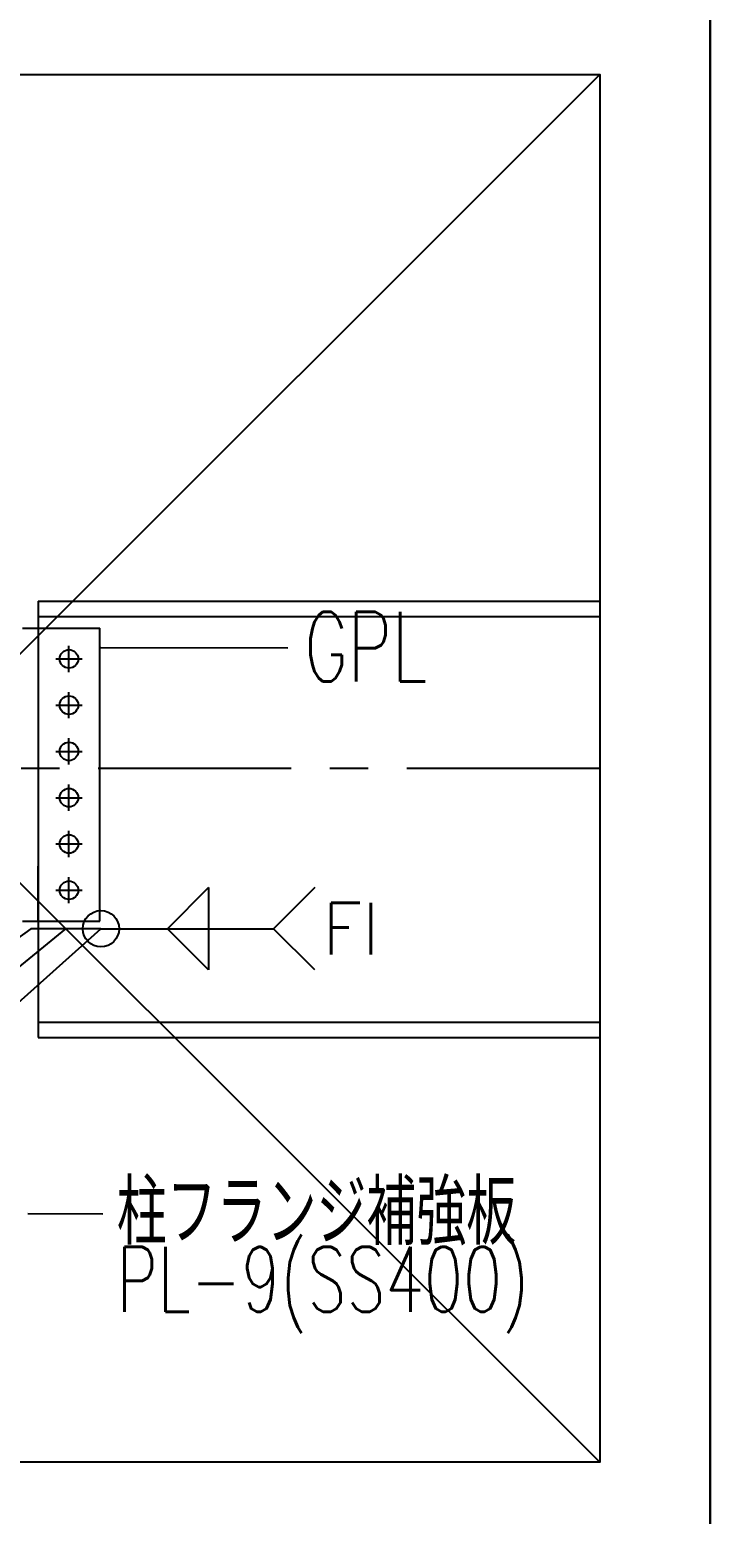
# Model space of a CAD drawing. Extents: x -668440 to 1010955, y -1678500 to 210463.
# Drawn here: x -464673 to -455855, y -903753 to -884498 of the extents above; entities that cross this region are included whole.
import ezdxf
from ezdxf.enums import TextEntityAlignment as Align

# ---------------------------------------------------------------- set-up
doc = ezdxf.new("R2010")
doc.units = 0
doc.header["$MEASUREMENT"] = 0
doc.linetypes.add('CENTER', pattern=[2, 1.25, -0.25, 0.25, -0.25])
doc.layers.get('0').update_dxf_attribs({"color": 3, "linetype": 'CONTINUOUS'})
doc.layers.get('Defpoints').update_dxf_attribs({"color": 251, "linetype": 'CONTINUOUS'})
doc.layers.add('00_ADDL', color=253, linetype='CONTINUOUS', plot=False)
for name, color, linetype in [('098', 7, 'CONTINUOUS'), ('100', 5, 'CENTER'), ('_1-1_L-CL', 3, 'CONTINUOUS'), ('_1-3_L-CS', 1, 'CONTINUOUS'), ('_1-B_TXT1', 3, 'CONTINUOUS'), ('_5-6_GS-M', 6, 'CONTINUOUS'), ('_B-2_PL-M', 3, 'CONTINUOUS'), ('_B-6_BN-M', 3, 'CONTINUOUS')]:
    doc.layers.add(name, color=color, linetype=linetype)
doc.styles.add('DRACAD', font='txt', dxfattribs={"width": 0.85, "bigfont": 'extfont2'})
doc.styles.add('S030', font='simplex.shx', dxfattribs={"width": 0.8, "bigfont": 'extfont2.shx'})

# ---------------------------------------------------------------- blocks, each defined once
blk = doc.blocks.new('剛接合部C1Y')
at = {"layer": '00_ADDL'}
for p, q in [((-212655.39301, -397002.59222), (-212655.39301, -392142.59222)), ((-214598.46888, -393132.59222), (-212798.46888, -394932.59222)), ((-212798.46888, -393132.59222), (-214598.46888, -394932.59222))]:
    blk.add_line(p, q, dxfattribs=at)
blk.add_lwpolyline([(-214598.46888, -394932.59222), (-214598.46888, -393132.59222), (-212798.46888, -393132.59222), (-212798.46888, -394932.59222)], close=True, dxfattribs=at)
at = {"layer": '100', "linetype": 'CENTER', "ltscale": 200}
blk.add_line((-212798.46888, -394032.59222), (-218598.46888, -394032.59222), dxfattribs=at)
at = {"layer": '_1-1_L-CL'}
blk.add_line((-212655.39301, -392142.59222), (-212655.39301, -399027.59222), dxfattribs=at)
at = {"layer": '_1-3_L-CS'}
for p, q in [((-213445.24573, -393875.77574), (-213202.74213, -393876.38704)), ((-213539.65371, -394609.90915), (-213442.36084, -394610.21481))]:
    blk.add_line(p, q, dxfattribs=at)
at = {"layer": '_1-3_L-CS', "transparency": 33554661}
for p, q in [((-213305.3843, -394187.16219), (-213358.71763, -394240.49553)), ((-213305.3843, -394187.16219), (-213305.3843, -394293.82886)), ((-213167.7876, -394187.16219), (-213221.12094, -394240.49553)), ((-213535.93754, -394240.49553), (-213742.96888, -394391.40834)), ((-213689.11593, -394403.14007), (-213490.42418, -394240.49553)), ((-213444.91082, -394240.49553), (-213535.93754, -394240.49553)), ((-213305.3843, -394293.82886), (-213358.71763, -394240.49553)), ((-213167.7876, -394293.82886), (-213221.12094, -394240.49553))]:
    blk.add_line(p, q, dxfattribs=at)
at = {"layer": '_1-3_L-CS'}
blk.add_lwpolyline([(-213564.46888, -394347.61669), (-213444.91082, -394240.49553), (-213221.12094, -394240.49553)], dxfattribs=at)
blk.add_circle((-213444.91082, -394240.49553), 23.47939, dxfattribs=at)
at = {"layer": '_5-6_GS-M'}
for p, q in [((-213526.35626, -393815.59222), (-212797.35626, -393815.59222)), ((-213526.35626, -393815.59222), (-213526.35626, -394381.59222)), ((-213526.35626, -393835.59222), (-212797.35626, -393835.59222)), ((-213526.35626, -394232.09223), (-213526.35626, -394159.59222)), ((-213526.35626, -394361.59222), (-212797.35626, -394361.59222)), ((-213526.35626, -394381.59222), (-212797.35626, -394381.59222))]:
    blk.add_line(p, q, dxfattribs=at)
at = {"layer": '_B-2_PL-M'}
for p in [(-213546.35624, -393850.59222), (-213446.35624, -394230.59222)]:
    blk.add_line(p, (-213446.35624, -393850.59222), dxfattribs=at)
at = {"layer": '_B-6_BN-M'}
for p, q in [((-213486.35624, -393907.59222), (-213486.35624, -393873.59222)), ((-213503.35624, -393890.59222), (-213469.35624, -393890.59222)), ((-213486.35624, -393967.59222), (-213486.35624, -393933.59222)), ((-213503.35624, -393950.59222), (-213469.35624, -393950.59222)), ((-213486.35624, -394027.59222), (-213486.35624, -393993.59222)), ((-213503.35624, -394010.59222), (-213469.35624, -394010.59222)), ((-213486.35624, -394087.59222), (-213486.35624, -394053.59222)), ((-213503.35624, -394070.59222), (-213469.35624, -394070.59222)), ((-213486.35624, -394147.59222), (-213486.35624, -394113.59222)), ((-213503.35624, -394130.59222), (-213469.35624, -394130.59222)), ((-213486.35624, -394207.59222), (-213486.35624, -394173.59222)), ((-213503.35624, -394190.59222), (-213469.35624, -394190.59222)), ((-213546.35626, -394230.59222), (-213446.35624, -394230.59222))]:
    blk.add_line(p, q, dxfattribs=at)
for centre in [(-213486.35624, -393890.59222), (-213486.35624, -393950.59222), (-213486.35624, -394010.59222), (-213486.35624, -394070.59222), (-213486.35624, -394130.59222), (-213486.35624, -394190.59222)]:
    blk.add_circle(centre, 12, dxfattribs=at)
at = {"layer": 'Defpoints'}
blk.add_line((-212655.39301, -376150.73644), (-212655.39301, -393525.7562), dxfattribs=at)
at = {"layer": '098', "color": 3, "linetype": 'Continuous', "style": 'DRACAD'}
blk.add_text('FI', height=66.666667, dxfattribs=at).set_placement((-213157.96303, -394240.49553), align=Align.MIDDLE_LEFT)
at = {"layer": '_1-B_TXT1', "color": 3, "style": 'S030', "width": 0.7}
for s, height, p in [('GPL', 90, (-213181.54898, -393874.7382)), ('柱フランジ補強板', 84, (-213424.30581, -394608.56596)), ('PL-9(SS400)', 84, (-213424.30581, -394695.20494))]:
    blk.add_text(s, height=height, dxfattribs=at).set_placement(p, align=Align.MIDDLE_LEFT)

msp = doc.modelspace()

# ---------------------------------------------------------------- block references
at = {"xscale": 10, "yscale": 10, "zscale": 10}
msp.add_blockref('剛接合部C1Y', (1670698.6842, 3046247.35843, 5600), dxfattribs=at)

doc.saveas('drawing.dxf')
